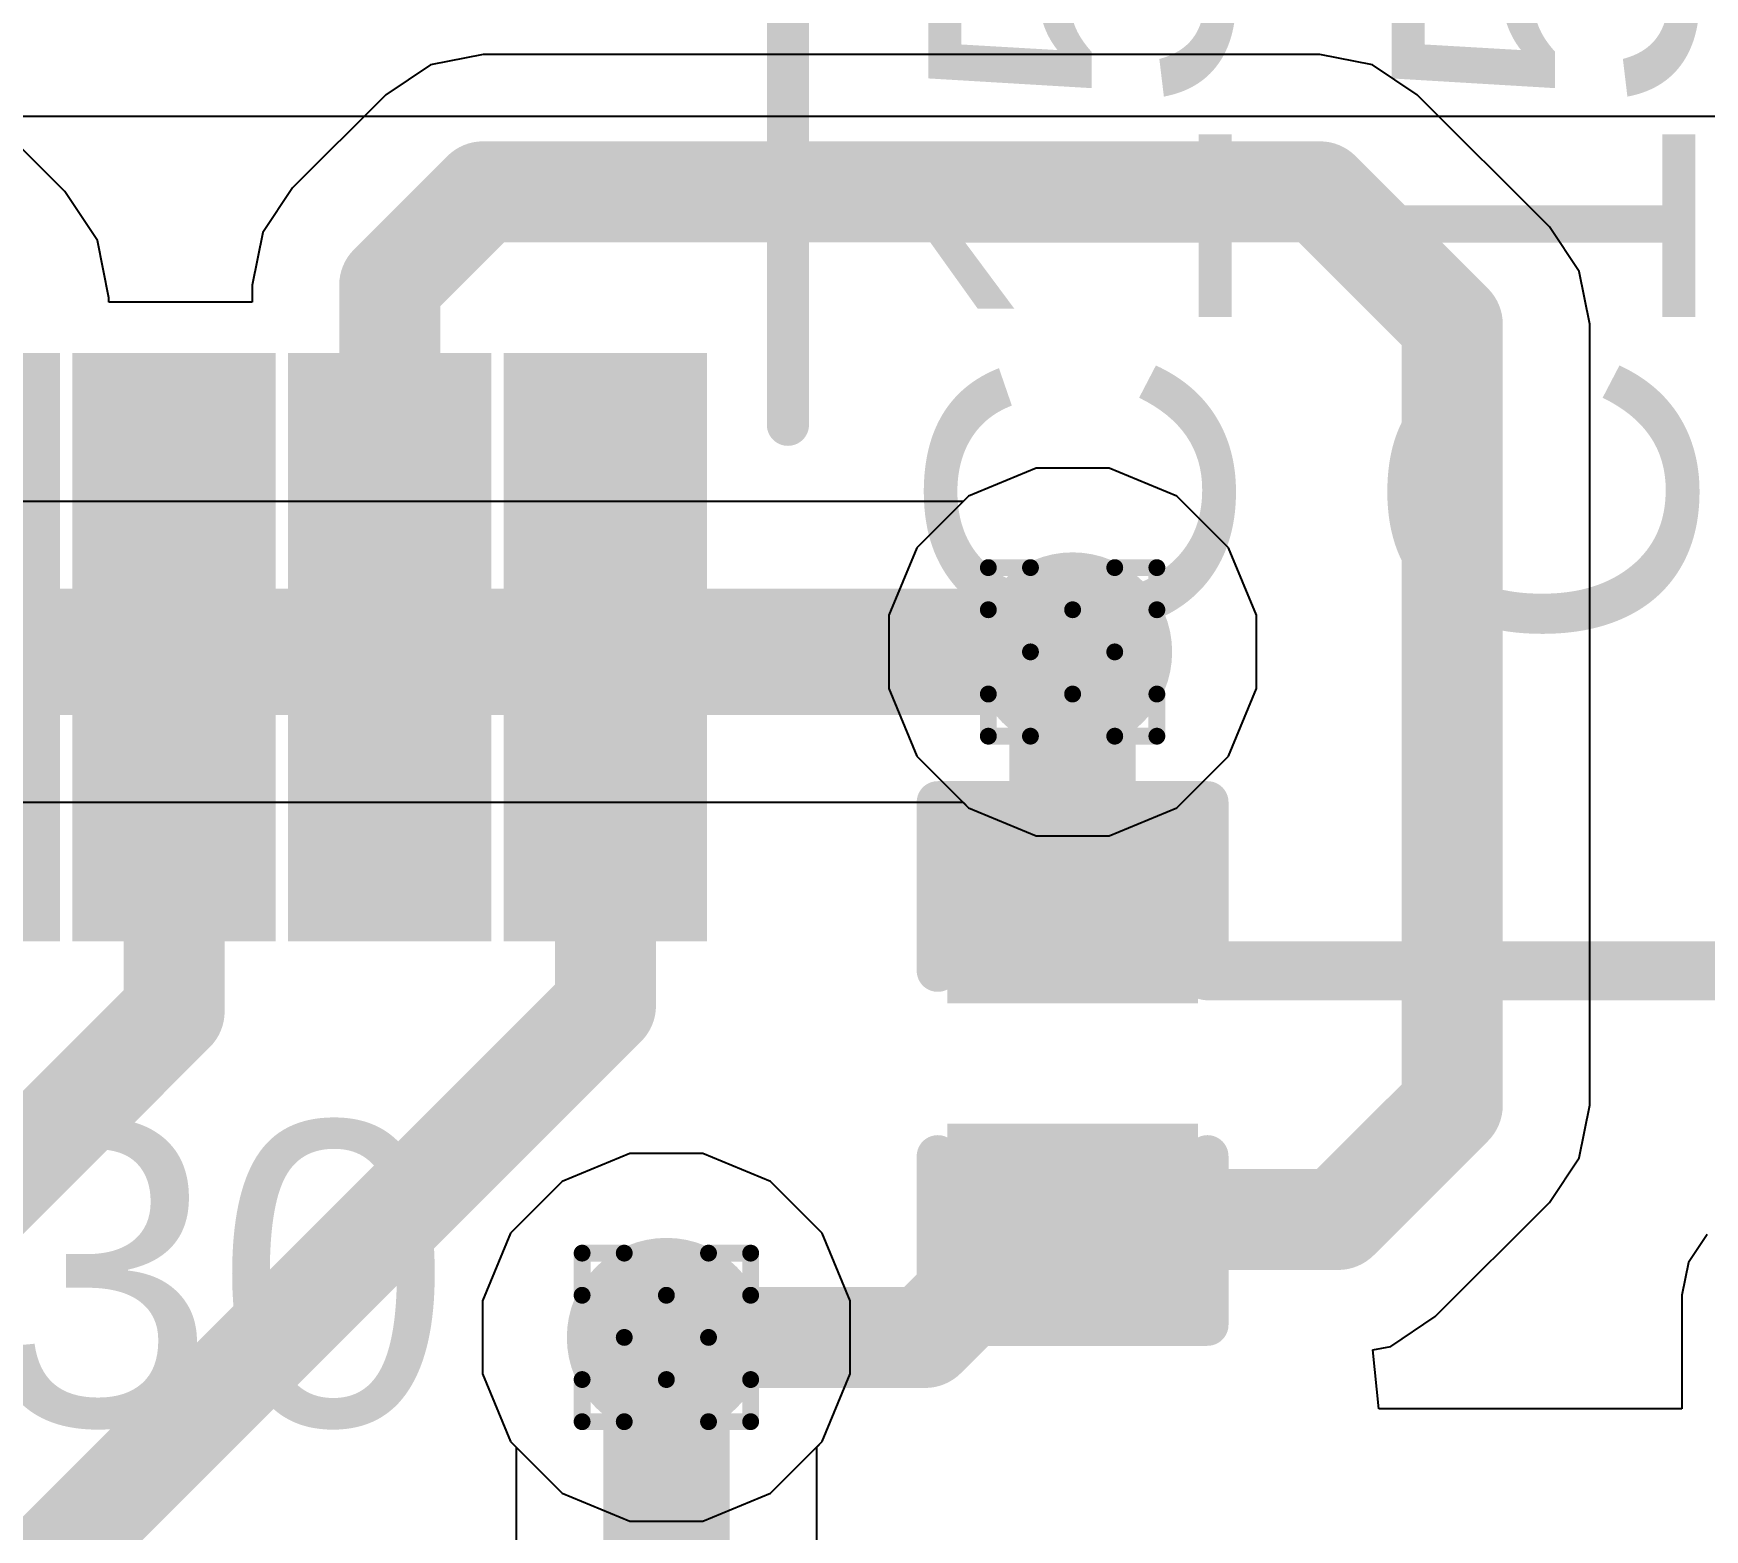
# Model space of a CAD drawing. Header units: inches. Extents: x -11 to 5379, y 0 to 5429.
# Drawn here: x 330.86 to 335.9, y 21.23 to 25.74 of the extents above; entities that cross this region are included whole.
import ezdxf

# ---------------------------------------------------------------- set-up
doc = ezdxf.new("R2010")
doc.units = ezdxf.units.IN
for name, color, linetype in [('Bottom Layer', 5, 'Continuous'), ('Drill Drawing', 1, 'Continuous'), ('GND', 16, 'Continuous'), ('PWR', 76, 'Continuous'), ('Top Layer', 1, 'Continuous'), ('Top Overlay', 2, 'Continuous'), ('Top Paste', 8, 'Continuous'), ('Top Solder', 216, 'Continuous'), ('Via Holes', 16, 'Continuous')]:
    doc.layers.add(name, color=color, linetype=linetype)
doc.styles.add('Arial', font='', dxfattribs={"height": 0.2})
doc.styles.get('Arial').set_extended_font_data('Arial')

# ---------------------------------------------------------------- blocks, each defined once
blk = doc.blocks.new('14_TSSOP_96')
at = {"layer": 'Top Layer'}
for points in [[(-3.655, -0.445), (-2.085, -0.445), (-2.085, -0.855), (-3.655, -0.855)], [(-3.655, -1.095), (-2.085, -1.095), (-2.085, -1.505), (-3.655, -1.505)], [(-3.655, -1.745), (-2.085, -1.745), (-2.085, -2.155), (-3.655, -2.155)]]:
    blk.add_hatch(color=1, dxfattribs=at).paths.add_polyline_path(points)
at = {"layer": 'Top Paste'}
for points in [[(-3.655, -0.445), (-2.085, -0.445), (-2.085, -0.855), (-3.655, -0.855)], [(-3.655, -1.095), (-2.085, -1.095), (-2.085, -1.505), (-3.655, -1.505)], [(-3.655, -1.745), (-2.085, -1.745), (-2.085, -2.155), (-3.655, -2.155)]]:
    blk.add_hatch(color=8, dxfattribs=at).paths.add_polyline_path(points)
at = {"layer": 'Top Solder'}
for points in [[(-3.7566, 0.3066), (-1.9834, 0.3066), (-1.9834, -0.3066), (-3.7566, -0.3066)], [(-3.7566, -0.3434), (-1.9834, -0.3434), (-1.9834, -0.9566), (-3.7566, -0.9566)], [(-3.7566, -0.9934), (-1.9834, -0.9934), (-1.9834, -1.6066), (-3.7566, -1.6066)], [(-3.7566, -1.6434), (-1.9834, -1.6434), (-1.9834, -2.2566), (-3.7566, -2.2566)]]:
    blk.add_hatch(color=216, dxfattribs=at).paths.add_polyline_path(points)
at = {"layer": 'Top Overlay'}
blk.add_lwpolyline([(-2.2, -2.5, 0.127, 0.127, 0), (2.2, -2.5, 0.127, 0.127, 0)], format="xyseb", dxfattribs=at)
blk.add_lwpolyline([(-2.2318, -2.5, 0.0635, 0.0635, 1), (-2.1683, -2.5, 0.0635, 0.0635, 1)], format="xyseb", close=True, dxfattribs=at)
blk = doc.blocks.new('C___0402_588')
at = {"layer": 'Top Layer'}
for points in [[(-0.6985, -0.3175), (-0.6985, 0.3175), (-0.2413, 0.3175), (-0.2413, -0.3175)], [(0.2413, -0.3175), (0.2413, 0.3175), (0.6985, 0.3175), (0.6985, -0.3175)]]:
    blk.add_hatch(color=1, dxfattribs=at).paths.add_polyline_path(points)
at = {"layer": 'Top Paste'}
for points in [[(-0.6985, -0.3175), (-0.6985, 0.3175), (-0.2413, 0.3175), (-0.2413, -0.3175)], [(0.2413, -0.3175), (0.2413, 0.3175), (0.6985, 0.3175), (0.6985, -0.3175)]]:
    blk.add_hatch(color=8, dxfattribs=at).paths.add_polyline_path(points)
at = {"layer": 'Top Solder'}
for points in [[(-0.7585, -0.3775), (-0.7585, 0.3775), (-0.1813, 0.3775), (-0.1813, -0.3775)], [(0.1813, -0.3775), (0.1813, 0.3775), (0.7585, 0.3775), (0.7585, -0.3775)]]:
    blk.add_hatch(color=216, dxfattribs=at).paths.add_polyline_path(points)
at = {"layer": 'Top Overlay'}
for points in [[(-0.7874, 0.4064, 0.127, 0.127, 0), (-0.2794, 0.4064, 0.127, 0.127, 0)], [(-0.7874, 0.4064, 0.127, 0.127, 0), (-0.7874, -0.4064, 0.127, 0.127, 0)], [(0.2794, 0.4064, 0.127, 0.127, 0), (0.7874, 0.4064, 0.127, 0.127, 0)], [(0.7874, 0.4064, 0.127, 0.127, 0), (0.7874, -0.4064, 0.127, 0.127, 0)], [(-0.7874, -0.4064, 0.127, 0.127, 0), (-0.2794, -0.4064, 0.127, 0.127, 0)], [(0.2794, -0.4064, 0.127, 0.127, 0), (0.7874, -0.4064, 0.127, 0.127, 0)]]:
    blk.add_lwpolyline(points, format="xyseb", dxfattribs=at)
for points in [[(-0.8191, 0.4064, 0.0635, 0.0635, 1), (-0.7556, 0.4064, 0.0635, 0.0635, 1)], [(-0.8191, 0.4064, 0.0635, 0.0635, 1), (-0.7556, 0.4064, 0.0635, 0.0635, 1)], [(-0.3111, 0.4064, 0.0635, 0.0635, 1), (-0.2477, 0.4064, 0.0635, 0.0635, 1)], [(0.2477, 0.4064, 0.0635, 0.0635, 1), (0.3111, 0.4064, 0.0635, 0.0635, 1)], [(0.7556, 0.4064, 0.0635, 0.0635, 1), (0.8191, 0.4064, 0.0635, 0.0635, 1)], [(0.7556, 0.4064, 0.0635, 0.0635, 1), (0.8191, 0.4064, 0.0635, 0.0635, 1)], [(-0.8191, -0.4064, 0.0635, 0.0635, 1), (-0.7556, -0.4064, 0.0635, 0.0635, 1)], [(-0.8191, -0.4064, 0.0635, 0.0635, 1), (-0.7556, -0.4064, 0.0635, 0.0635, 1)], [(-0.3111, -0.4064, 0.0635, 0.0635, 1), (-0.2477, -0.4064, 0.0635, 0.0635, 1)], [(0.2477, -0.4064, 0.0635, 0.0635, 1), (0.3111, -0.4064, 0.0635, 0.0635, 1)], [(0.7556, -0.4064, 0.0635, 0.0635, 1), (0.8191, -0.4064, 0.0635, 0.0635, 1)], [(0.7556, -0.4064, 0.0635, 0.0635, 1), (0.8191, -0.4064, 0.0635, 0.0635, 1)]]:
    blk.add_lwpolyline(points, format="xyseb", close=True, dxfattribs=at)

msp = doc.modelspace()

# ---------------------------------------------------------------- hatches: boundary and pattern name
at = {"layer": 'Bottom Layer'}
h = msp.add_hatch(color=5, dxfattribs=at)
edge = h.paths.add_edge_path()
edge.add_arc((333.9942, 23.8791), 0.3, 0, 360)
h = msp.add_hatch(color=5, dxfattribs=at)
edge = h.paths.add_edge_path()
edge.add_arc((332.7699, 21.8132), 0.3, 0, 360)
at = {"layer": 'GND'}
h = msp.add_hatch(color=16, dxfattribs=at)
edge = h.paths.add_edge_path()
edge.add_arc((333.9942, 23.8791), 0.3, 0, 360)
h = msp.add_hatch(color=16, dxfattribs=at)
edge = h.paths.add_edge_path()
edge.add_arc((332.7699, 21.8132), 0.3, 0, 360)
at = {"layer": 'PWR'}
h = msp.add_hatch(color=76, dxfattribs=at)
edge = h.paths.add_edge_path()
edge.add_arc((333.9942, 23.8791), 0.3, 0, 360)
h = msp.add_hatch(color=76, dxfattribs=at)
edge = h.paths.add_edge_path()
edge.add_arc((332.7699, 21.8132), 0.3, 0, 360)
at = {"layer": 'Top Layer'}
h = msp.add_hatch(color=1, dxfattribs=at)
edge = h.paths.add_edge_path()
edge.add_arc((333.9942, 23.8791), 0.3, 0, 360)
h = msp.add_hatch(color=1, dxfattribs=at)
edge = h.paths.add_edge_path()
edge.add_arc((332.7699, 21.8132), 0.3, 0, 360)
at = {"layer": 'Via Holes'}
h = msp.add_hatch(color=7, dxfattribs=at)
edge = h.paths.add_edge_path()
edge.add_arc((333.9942, 23.8791), 0.15, 0, 360)
h = msp.add_hatch(color=7, dxfattribs=at)
edge = h.paths.add_edge_path()
edge.add_arc((332.7699, 21.8132), 0.15, 0, 360)

# ---------------------------------------------------------------- linework, layer by layer
at = {"layer": 'Bottom Layer'}
for p, q in [((333.884, 24.4331), (333.6804, 24.3487)), ((334.1044, 24.4331), (333.884, 24.4331)), ((334.308, 24.3487), (334.1044, 24.4331)), ((333.664, 24.3323), (330.495, 24.3323)), ((333.6804, 24.3487), (333.664, 24.3323)), ((334.4639, 24.1929), (334.308, 24.3487)), ((334.5482, 23.9893), (334.4639, 24.1929)), ((334.5482, 23.7689), (334.5482, 23.9893)), ((334.4639, 23.5652), (334.5482, 23.7689)), ((334.308, 23.4094), (334.4639, 23.5652)), ((330.6828, 23.4259), (333.664, 23.4259)), ((333.664, 23.4259), (333.6804, 23.4094)), ((333.6804, 23.4094), (333.884, 23.3251)), ((334.1044, 23.3251), (334.308, 23.4094)), ((333.884, 23.3251), (334.1044, 23.3251)), ((332.6597, 22.3672), (332.456, 22.2828)), ((332.8801, 22.3672), (332.6597, 22.3672)), ((333.0837, 22.2828), (332.8801, 22.3672)), ((332.456, 22.2828), (332.3002, 22.127)), ((333.2395, 22.127), (333.0837, 22.2828)), ((332.3002, 22.127), (332.2159, 21.9234)), ((333.3239, 21.9234), (333.2395, 22.127)), ((332.2159, 21.9234), (332.2159, 21.703)), ((333.3239, 21.703), (333.3239, 21.9234)), ((332.2159, 21.703), (332.3002, 21.4993)), ((333.2395, 21.4993), (333.3239, 21.703)), ((332.3002, 21.4993), (332.3167, 21.4829)), ((332.3167, 21.4829), (332.3167, 20.0959)), ((333.2231, 21.4829), (333.2395, 21.4993)), ((333.2231, 20.0959), (333.2231, 21.4829))]:
    msp.add_line(p, q, dxfattribs=at)
for points in [[(330.495, 23.8791, 0.381, 0.381, 0), (333.9942, 23.8791, 0.381, 0.381, 0)], [(332.7699, 19.7657, 0.381, 0.381, 0), (332.7699, 21.8132, 0.381, 0.381, 0)]]:
    msp.add_lwpolyline(points, format="xyseb", dxfattribs=at)
for points in [[(333.899, 23.8791, 0.1905, 0.1905, 1), (334.0895, 23.8791, 0.1905, 0.1905, 1)], [(332.6746, 21.8132, 0.1905, 0.1905, 1), (332.8651, 21.8132, 0.1905, 0.1905, 1)]]:
    msp.add_lwpolyline(points, format="xyseb", close=True, dxfattribs=at)
at = {"layer": 'Drill Drawing'}
for points in [[(333.7402, 24.0061, 0.0508, 0.0508, 0), (333.7402, 24.1331, 0.0508, 0.0508, 0)], [(333.7402, 24.1331, 0.0508, 0.0508, 0), (333.8672, 24.1331, 0.0508, 0.0508, 0)], [(333.8672, 24.1331, 0.0508, 0.0508, 0), (333.9942, 24.0061, 0.0508, 0.0508, 0)], [(333.9942, 24.0061, 0.0508, 0.0508, 0), (334.1212, 24.1331, 0.0508, 0.0508, 0)], [(334.1212, 24.1331, 0.0508, 0.0508, 0), (334.2482, 24.1331, 0.0508, 0.0508, 0)], [(334.2482, 24.0061, 0.0508, 0.0508, 0), (334.2482, 24.1331, 0.0508, 0.0508, 0)], [(333.7402, 24.0061, 0.0508, 0.0508, 0), (333.8672, 23.8791, 0.0508, 0.0508, 0)], [(334.1212, 23.8791, 0.0508, 0.0508, 0), (334.2482, 24.0061, 0.0508, 0.0508, 0)], [(333.7402, 23.7521, 0.0508, 0.0508, 0), (333.8672, 23.8791, 0.0508, 0.0508, 0)], [(334.1212, 23.8791, 0.0508, 0.0508, 0), (334.2482, 23.7521, 0.0508, 0.0508, 0)], [(333.7402, 23.6251, 0.0508, 0.0508, 0), (333.7402, 23.7521, 0.0508, 0.0508, 0)], [(333.8672, 23.6251, 0.0508, 0.0508, 0), (333.9942, 23.7521, 0.0508, 0.0508, 0)], [(333.9942, 23.7521, 0.0508, 0.0508, 0), (334.1212, 23.6251, 0.0508, 0.0508, 0)], [(334.2482, 23.6251, 0.0508, 0.0508, 0), (334.2482, 23.7521, 0.0508, 0.0508, 0)], [(333.7402, 23.6251, 0.0508, 0.0508, 0), (333.8672, 23.6251, 0.0508, 0.0508, 0)], [(334.1212, 23.6251, 0.0508, 0.0508, 0), (334.2482, 23.6251, 0.0508, 0.0508, 0)], [(332.5159, 21.9402, 0.0508, 0.0508, 0), (332.5159, 22.0672, 0.0508, 0.0508, 0)], [(332.5159, 22.0672, 0.0508, 0.0508, 0), (332.6429, 22.0672, 0.0508, 0.0508, 0)], [(332.6429, 22.0672, 0.0508, 0.0508, 0), (332.7699, 21.9402, 0.0508, 0.0508, 0)], [(332.7699, 21.9402, 0.0508, 0.0508, 0), (332.8969, 22.0672, 0.0508, 0.0508, 0)], [(332.8969, 22.0672, 0.0508, 0.0508, 0), (333.0239, 22.0672, 0.0508, 0.0508, 0)], [(333.0239, 21.9402, 0.0508, 0.0508, 0), (333.0239, 22.0672, 0.0508, 0.0508, 0)], [(332.5159, 21.9402, 0.0508, 0.0508, 0), (332.6429, 21.8132, 0.0508, 0.0508, 0)], [(332.8969, 21.8132, 0.0508, 0.0508, 0), (333.0239, 21.9402, 0.0508, 0.0508, 0)], [(332.5159, 21.6862, 0.0508, 0.0508, 0), (332.6429, 21.8132, 0.0508, 0.0508, 0)], [(332.8969, 21.8132, 0.0508, 0.0508, 0), (333.0239, 21.6862, 0.0508, 0.0508, 0)], [(332.5159, 21.5592, 0.0508, 0.0508, 0), (332.5159, 21.6862, 0.0508, 0.0508, 0)], [(332.6429, 21.5592, 0.0508, 0.0508, 0), (332.7699, 21.6862, 0.0508, 0.0508, 0)], [(332.7699, 21.6862, 0.0508, 0.0508, 0), (332.8969, 21.5592, 0.0508, 0.0508, 0)], [(333.0239, 21.5592, 0.0508, 0.0508, 0), (333.0239, 21.6862, 0.0508, 0.0508, 0)], [(332.5159, 21.5592, 0.0508, 0.0508, 0), (332.6429, 21.5592, 0.0508, 0.0508, 0)], [(332.8969, 21.5592, 0.0508, 0.0508, 0), (333.0239, 21.5592, 0.0508, 0.0508, 0)]]:
    msp.add_lwpolyline(points, format="xyseb", dxfattribs=at)
for points in [[(333.7275, 24.1331, 0.0254, 0.0254, 1), (333.7529, 24.1331, 0.0254, 0.0254, 1)], [(333.7275, 24.1331, 0.0254, 0.0254, 1), (333.7529, 24.1331, 0.0254, 0.0254, 1)], [(333.8545, 24.1331, 0.0254, 0.0254, 1), (333.8799, 24.1331, 0.0254, 0.0254, 1)], [(333.8545, 24.1331, 0.0254, 0.0254, 1), (333.8799, 24.1331, 0.0254, 0.0254, 1)], [(334.1085, 24.1331, 0.0254, 0.0254, 1), (334.1339, 24.1331, 0.0254, 0.0254, 1)], [(334.1085, 24.1331, 0.0254, 0.0254, 1), (334.1339, 24.1331, 0.0254, 0.0254, 1)], [(334.2355, 24.1331, 0.0254, 0.0254, 1), (334.2609, 24.1331, 0.0254, 0.0254, 1)], [(334.2355, 24.1331, 0.0254, 0.0254, 1), (334.2609, 24.1331, 0.0254, 0.0254, 1)], [(333.7275, 24.0061, 0.0254, 0.0254, 1), (333.7529, 24.0061, 0.0254, 0.0254, 1)], [(333.7275, 24.0061, 0.0254, 0.0254, 1), (333.7529, 24.0061, 0.0254, 0.0254, 1)], [(333.9815, 24.0061, 0.0254, 0.0254, 1), (334.0069, 24.0061, 0.0254, 0.0254, 1)], [(333.9815, 24.0061, 0.0254, 0.0254, 1), (334.0069, 24.0061, 0.0254, 0.0254, 1)], [(334.2355, 24.0061, 0.0254, 0.0254, 1), (334.2609, 24.0061, 0.0254, 0.0254, 1)], [(334.2355, 24.0061, 0.0254, 0.0254, 1), (334.2609, 24.0061, 0.0254, 0.0254, 1)], [(333.8545, 23.8791, 0.0254, 0.0254, 1), (333.8799, 23.8791, 0.0254, 0.0254, 1)], [(333.8545, 23.8791, 0.0254, 0.0254, 1), (333.8799, 23.8791, 0.0254, 0.0254, 1)], [(334.1085, 23.8791, 0.0254, 0.0254, 1), (334.1339, 23.8791, 0.0254, 0.0254, 1)], [(334.1085, 23.8791, 0.0254, 0.0254, 1), (334.1339, 23.8791, 0.0254, 0.0254, 1)], [(333.7275, 23.7521, 0.0254, 0.0254, 1), (333.7529, 23.7521, 0.0254, 0.0254, 1)], [(333.7275, 23.7521, 0.0254, 0.0254, 1), (333.7529, 23.7521, 0.0254, 0.0254, 1)], [(333.9815, 23.7521, 0.0254, 0.0254, 1), (334.0069, 23.7521, 0.0254, 0.0254, 1)], [(333.9815, 23.7521, 0.0254, 0.0254, 1), (334.0069, 23.7521, 0.0254, 0.0254, 1)], [(334.2355, 23.7521, 0.0254, 0.0254, 1), (334.2609, 23.7521, 0.0254, 0.0254, 1)], [(334.2355, 23.7521, 0.0254, 0.0254, 1), (334.2609, 23.7521, 0.0254, 0.0254, 1)], [(333.7275, 23.6251, 0.0254, 0.0254, 1), (333.7529, 23.6251, 0.0254, 0.0254, 1)], [(333.7275, 23.6251, 0.0254, 0.0254, 1), (333.7529, 23.6251, 0.0254, 0.0254, 1)], [(333.8545, 23.6251, 0.0254, 0.0254, 1), (333.8799, 23.6251, 0.0254, 0.0254, 1)], [(333.8545, 23.6251, 0.0254, 0.0254, 1), (333.8799, 23.6251, 0.0254, 0.0254, 1)], [(334.1085, 23.6251, 0.0254, 0.0254, 1), (334.1339, 23.6251, 0.0254, 0.0254, 1)], [(334.1085, 23.6251, 0.0254, 0.0254, 1), (334.1339, 23.6251, 0.0254, 0.0254, 1)], [(334.2355, 23.6251, 0.0254, 0.0254, 1), (334.2609, 23.6251, 0.0254, 0.0254, 1)], [(334.2355, 23.6251, 0.0254, 0.0254, 1), (334.2609, 23.6251, 0.0254, 0.0254, 1)], [(332.5032, 22.0672, 0.0254, 0.0254, 1), (332.5286, 22.0672, 0.0254, 0.0254, 1)], [(332.5032, 22.0672, 0.0254, 0.0254, 1), (332.5286, 22.0672, 0.0254, 0.0254, 1)], [(332.6302, 22.0672, 0.0254, 0.0254, 1), (332.6556, 22.0672, 0.0254, 0.0254, 1)], [(332.6302, 22.0672, 0.0254, 0.0254, 1), (332.6556, 22.0672, 0.0254, 0.0254, 1)], [(332.8842, 22.0672, 0.0254, 0.0254, 1), (332.9096, 22.0672, 0.0254, 0.0254, 1)], [(332.8842, 22.0672, 0.0254, 0.0254, 1), (332.9096, 22.0672, 0.0254, 0.0254, 1)], [(333.0112, 22.0672, 0.0254, 0.0254, 1), (333.0366, 22.0672, 0.0254, 0.0254, 1)], [(333.0112, 22.0672, 0.0254, 0.0254, 1), (333.0366, 22.0672, 0.0254, 0.0254, 1)], [(332.5032, 21.9402, 0.0254, 0.0254, 1), (332.5286, 21.9402, 0.0254, 0.0254, 1)], [(332.5032, 21.9402, 0.0254, 0.0254, 1), (332.5286, 21.9402, 0.0254, 0.0254, 1)], [(332.7572, 21.9402, 0.0254, 0.0254, 1), (332.7826, 21.9402, 0.0254, 0.0254, 1)], [(332.7572, 21.9402, 0.0254, 0.0254, 1), (332.7826, 21.9402, 0.0254, 0.0254, 1)], [(333.0112, 21.9402, 0.0254, 0.0254, 1), (333.0366, 21.9402, 0.0254, 0.0254, 1)], [(333.0112, 21.9402, 0.0254, 0.0254, 1), (333.0366, 21.9402, 0.0254, 0.0254, 1)], [(332.6302, 21.8132, 0.0254, 0.0254, 1), (332.6556, 21.8132, 0.0254, 0.0254, 1)], [(332.6302, 21.8132, 0.0254, 0.0254, 1), (332.6556, 21.8132, 0.0254, 0.0254, 1)], [(332.8842, 21.8132, 0.0254, 0.0254, 1), (332.9096, 21.8132, 0.0254, 0.0254, 1)], [(332.8842, 21.8132, 0.0254, 0.0254, 1), (332.9096, 21.8132, 0.0254, 0.0254, 1)], [(332.5032, 21.6862, 0.0254, 0.0254, 1), (332.5286, 21.6862, 0.0254, 0.0254, 1)], [(332.5032, 21.6862, 0.0254, 0.0254, 1), (332.5286, 21.6862, 0.0254, 0.0254, 1)], [(332.7572, 21.6862, 0.0254, 0.0254, 1), (332.7826, 21.6862, 0.0254, 0.0254, 1)], [(332.7572, 21.6862, 0.0254, 0.0254, 1), (332.7826, 21.6862, 0.0254, 0.0254, 1)], [(333.0112, 21.6862, 0.0254, 0.0254, 1), (333.0366, 21.6862, 0.0254, 0.0254, 1)], [(333.0112, 21.6862, 0.0254, 0.0254, 1), (333.0366, 21.6862, 0.0254, 0.0254, 1)], [(332.5032, 21.5592, 0.0254, 0.0254, 1), (332.5286, 21.5592, 0.0254, 0.0254, 1)], [(332.5032, 21.5592, 0.0254, 0.0254, 1), (332.5286, 21.5592, 0.0254, 0.0254, 1)], [(332.6302, 21.5592, 0.0254, 0.0254, 1), (332.6556, 21.5592, 0.0254, 0.0254, 1)], [(332.6302, 21.5592, 0.0254, 0.0254, 1), (332.6556, 21.5592, 0.0254, 0.0254, 1)], [(332.8842, 21.5592, 0.0254, 0.0254, 1), (332.9096, 21.5592, 0.0254, 0.0254, 1)], [(332.8842, 21.5592, 0.0254, 0.0254, 1), (332.9096, 21.5592, 0.0254, 0.0254, 1)], [(333.0112, 21.5592, 0.0254, 0.0254, 1), (333.0366, 21.5592, 0.0254, 0.0254, 1)], [(333.0112, 21.5592, 0.0254, 0.0254, 1), (333.0366, 21.5592, 0.0254, 0.0254, 1)]]:
    msp.add_lwpolyline(points, format="xyseb", close=True, dxfattribs=at)
at = {"layer": 'GND'}
for p, q in [((333.884, 24.4331), (333.6804, 24.3487)), ((334.1044, 24.4331), (333.884, 24.4331)), ((334.308, 24.3487), (334.1044, 24.4331)), ((333.6804, 24.3487), (333.5246, 24.1929)), ((334.4639, 24.1929), (334.308, 24.3487)), ((333.5246, 24.1929), (333.4402, 23.9893)), ((334.5482, 23.9893), (334.4639, 24.1929)), ((333.4402, 23.9893), (333.4402, 23.7689)), ((334.5482, 23.7689), (334.5482, 23.9893)), ((333.4402, 23.7689), (333.5246, 23.5652)), ((334.4639, 23.5652), (334.5482, 23.7689)), ((333.5246, 23.5652), (333.6804, 23.4094)), ((334.308, 23.4094), (334.4639, 23.5652)), ((333.6804, 23.4094), (333.884, 23.3251)), ((334.1044, 23.3251), (334.308, 23.4094)), ((333.884, 23.3251), (334.1044, 23.3251)), ((332.6597, 22.3672), (332.456, 22.2828)), ((332.8801, 22.3672), (332.6597, 22.3672)), ((333.0837, 22.2828), (332.8801, 22.3672)), ((332.456, 22.2828), (332.3002, 22.127)), ((333.2395, 22.127), (333.0837, 22.2828)), ((332.3002, 22.127), (332.2159, 21.9234)), ((333.3239, 21.9234), (333.2395, 22.127)), ((332.2159, 21.9234), (332.2159, 21.703)), ((333.3239, 21.703), (333.3239, 21.9234)), ((332.2159, 21.703), (332.3002, 21.4993)), ((333.2395, 21.4993), (333.3239, 21.703)), ((332.3002, 21.4993), (332.456, 21.3435)), ((333.0837, 21.3435), (333.2395, 21.4993)), ((332.456, 21.3435), (332.6597, 21.2592)), ((332.8801, 21.2592), (333.0837, 21.3435)), ((332.6597, 21.2592), (332.8801, 21.2592))]:
    msp.add_line(p, q, dxfattribs=at)
at = {"layer": 'PWR'}
for p, q in [((323.088, 25.4941), (338.5491, 25.4941)), ((333.884, 24.4331), (333.6804, 24.3487)), ((334.1044, 24.4331), (333.884, 24.4331)), ((334.308, 24.3487), (334.1044, 24.4331)), ((333.6804, 24.3487), (333.5246, 24.1929)), ((334.4639, 24.1929), (334.308, 24.3487)), ((333.5246, 24.1929), (333.4402, 23.9893)), ((334.5482, 23.9893), (334.4639, 24.1929)), ((333.4402, 23.9893), (333.4402, 23.7689)), ((334.5482, 23.7689), (334.5482, 23.9893)), ((333.4402, 23.7689), (333.5246, 23.5652)), ((334.4639, 23.5652), (334.5482, 23.7689)), ((333.5246, 23.5652), (333.6804, 23.4094)), ((334.308, 23.4094), (334.4639, 23.5652)), ((333.6804, 23.4094), (333.884, 23.3251)), ((334.1044, 23.3251), (334.308, 23.4094)), ((333.884, 23.3251), (334.1044, 23.3251)), ((332.6597, 22.3672), (332.456, 22.2828)), ((332.8801, 22.3672), (332.6597, 22.3672)), ((333.0837, 22.2828), (332.8801, 22.3672)), ((332.456, 22.2828), (332.3002, 22.127)), ((333.2395, 22.127), (333.0837, 22.2828)), ((332.3002, 22.127), (332.2159, 21.9234)), ((333.3239, 21.9234), (333.2395, 22.127)), ((332.2159, 21.9234), (332.2159, 21.703)), ((333.3239, 21.703), (333.3239, 21.9234)), ((332.2159, 21.703), (332.3002, 21.4993)), ((333.2395, 21.4993), (333.3239, 21.703)), ((332.3002, 21.4993), (332.456, 21.3435)), ((333.0837, 21.3435), (333.2395, 21.4993)), ((332.456, 21.3435), (332.6597, 21.2592)), ((332.8801, 21.2592), (333.0837, 21.3435)), ((332.6597, 21.2592), (332.8801, 21.2592))]:
    msp.add_line(p, q, dxfattribs=at)
at = {"layer": 'Top Layer'}
for p, q in [((332.0588, 25.6482), (331.9244, 25.5584)), ((332.2174, 25.6798), (332.0588, 25.6482)), ((334.7395, 25.6798), (332.2174, 25.6798)), ((334.8981, 25.6482), (334.7395, 25.6798)), ((335.0325, 25.5584), (334.8981, 25.6482)), ((330.9567, 25.2663), (330.6417, 25.5813)), ((331.9244, 25.5584), (331.6432, 25.2772)), ((335.4313, 25.1596), (335.0325, 25.5584)), ((331.0549, 25.1192), (330.9567, 25.2663)), ((330.9567, 25.2663), (330.9567, 25.2663)), ((331.6432, 25.2772), (331.5534, 25.1428)), ((331.5534, 25.1428), (331.5219, 24.9842)), ((335.5211, 25.0252), (335.4313, 25.1596)), ((331.0894, 24.9458), (331.0549, 25.1192)), ((331.5219, 24.9842), (331.5219, 24.9326)), ((335.5527, 24.8666), (335.5211, 25.0252)), ((331.0894, 24.9326), (331.0894, 24.9458)), ((331.5219, 24.9326), (331.0894, 24.9326)), ((335.5527, 22.5127), (335.5527, 24.8666)), ((335.5211, 22.3542), (335.5527, 22.5127)), ((335.4313, 22.2197), (335.5211, 22.3542)), ((335.0873, 21.8758), (335.4313, 22.2197)), ((335.9066, 22.1233), (335.8505, 22.0393)), ((335.8505, 22.0393), (335.8308, 21.9402)), ((335.8308, 21.9402), (335.8308, 21.5975)), ((334.9529, 21.7859), (335.0873, 21.8758)), ((334.8992, 21.7753), (334.9529, 21.7859)), ((334.9168, 21.5975), (334.8992, 21.7753)), ((335.8308, 21.5975), (334.9168, 21.5975))]:
    msp.add_line(p, q, dxfattribs=at)
for points in [[(331.9362, 24.9842, 0.3048, 0.3048, 0), (332.2174, 25.2654, 0.3048, 0.3048, 0)], [(332.2174, 25.2654, 0.3048, 0.3048, 0), (334.7395, 25.2654, 0.3048, 0.3048, 0)], [(334.7395, 25.2654, 0.3048, 0.3048, 0), (335.1383, 24.8666, 0.3048, 0.3048, 0)], [(331.9362, 23.8936, 0.3048, 0.3048, 0), (331.9362, 24.9842, 0.3048, 0.3048, 0)], [(335.1383, 22.5127, 0.3048, 0.3048, 0), (335.1383, 24.8666, 0.3048, 0.3048, 0)], [(332.5862, 23.8936, 0.381, 0.381, 0), (332.6007, 23.8791, 0.381, 0.381, 0)], [(331.2862, 22.7957, 0.3048, 0.3048, 0), (331.2862, 23.8936, 0.3048, 0.3048, 0)], [(332.6007, 23.8791, 0.381, 0.381, 0), (333.9942, 23.8791, 0.381, 0.381, 0)], [(332.5862, 22.813, 0.3048, 0.3048, 0), (332.5862, 23.8936, 0.3048, 0.3048, 0)], [(333.9942, 23.1086, 0.381, 0.381, 0), (333.9942, 23.8791, 0.381, 0.381, 0)], [(329.267, 20.7765, 0.3048, 0.3048, 0), (331.2862, 22.7957, 0.3048, 0.3048, 0)], [(330.2697, 20.4965, 0.3048, 0.3048, 0), (332.5862, 22.813, 0.3048, 0.3048, 0)], [(334.7943, 22.1688, 0.3048, 0.3048, 0), (335.1383, 22.5127, 0.3048, 0.3048, 0)], [(333.5497, 21.8132, 0.3048, 0.3048, 0), (333.9053, 22.1688, 0.3048, 0.3048, 0)], [(333.9053, 22.1688, 0.3048, 0.3048, 0), (334.7943, 22.1688, 0.3048, 0.3048, 0)], [(332.7699, 21.8132, 0.3048, 0.3048, 0), (333.5497, 21.8132, 0.3048, 0.3048, 0)]]:
    msp.add_lwpolyline(points, format="xyseb", dxfattribs=at)
for points in [[(332.1412, 25.2654, 0.1524, 0.1524, 1), (332.2936, 25.2654, 0.1524, 0.1524, 1)], [(332.1412, 25.2654, 0.1524, 0.1524, 1), (332.2936, 25.2654, 0.1524, 0.1524, 1)], [(334.6633, 25.2654, 0.1524, 0.1524, 1), (334.8157, 25.2654, 0.1524, 0.1524, 1)], [(334.6633, 25.2654, 0.1524, 0.1524, 1), (334.8157, 25.2654, 0.1524, 0.1524, 1)], [(331.86, 24.9842, 0.1524, 0.1524, 1), (332.0124, 24.9842, 0.1524, 0.1524, 1)], [(331.86, 24.9842, 0.1524, 0.1524, 1), (332.0124, 24.9842, 0.1524, 0.1524, 1)], [(335.0621, 24.8666, 0.1524, 0.1524, 1), (335.2145, 24.8666, 0.1524, 0.1524, 1)], [(335.0621, 24.8666, 0.1524, 0.1524, 1), (335.2145, 24.8666, 0.1524, 0.1524, 1)], [(332.491, 23.8936, 0.1905, 0.1905, 1), (332.6815, 23.8936, 0.1905, 0.1905, 1)], [(331.21, 23.8936, 0.1524, 0.1524, 1), (331.3624, 23.8936, 0.1524, 0.1524, 1)], [(331.86, 23.8936, 0.1524, 0.1524, 1), (332.0124, 23.8936, 0.1524, 0.1524, 1)], [(332.5055, 23.8791, 0.1905, 0.1905, 1), (332.696, 23.8791, 0.1905, 0.1905, 1)], [(332.5055, 23.8791, 0.1905, 0.1905, 1), (332.696, 23.8791, 0.1905, 0.1905, 1)], [(332.51, 23.8936, 0.1524, 0.1524, 1), (332.6624, 23.8936, 0.1524, 0.1524, 1)], [(333.899, 23.8791, 0.1905, 0.1905, 1), (334.0895, 23.8791, 0.1905, 0.1905, 1)], [(333.899, 23.8791, 0.1905, 0.1905, 1), (334.0895, 23.8791, 0.1905, 0.1905, 1)], [(333.899, 23.1086, 0.1905, 0.1905, 1), (334.0895, 23.1086, 0.1905, 0.1905, 1)], [(331.21, 22.7957, 0.1524, 0.1524, 1), (331.3624, 22.7957, 0.1524, 0.1524, 1)], [(331.21, 22.7957, 0.1524, 0.1524, 1), (331.3624, 22.7957, 0.1524, 0.1524, 1)], [(332.51, 22.813, 0.1524, 0.1524, 1), (332.6624, 22.813, 0.1524, 0.1524, 1)], [(332.51, 22.813, 0.1524, 0.1524, 1), (332.6624, 22.813, 0.1524, 0.1524, 1)], [(335.0621, 22.5127, 0.1524, 0.1524, 1), (335.2145, 22.5127, 0.1524, 0.1524, 1)], [(335.0621, 22.5127, 0.1524, 0.1524, 1), (335.2145, 22.5127, 0.1524, 0.1524, 1)], [(333.8291, 22.1688, 0.1524, 0.1524, 1), (333.9815, 22.1688, 0.1524, 0.1524, 1)], [(333.8291, 22.1688, 0.1524, 0.1524, 1), (333.9815, 22.1688, 0.1524, 0.1524, 1)], [(334.7181, 22.1688, 0.1524, 0.1524, 1), (334.8705, 22.1688, 0.1524, 0.1524, 1)], [(334.7181, 22.1688, 0.1524, 0.1524, 1), (334.8705, 22.1688, 0.1524, 0.1524, 1)], [(332.6937, 21.8132, 0.1524, 0.1524, 1), (332.8461, 21.8132, 0.1524, 0.1524, 1)], [(333.4735, 21.8132, 0.1524, 0.1524, 1), (333.6259, 21.8132, 0.1524, 0.1524, 1)], [(333.4735, 21.8132, 0.1524, 0.1524, 1), (333.6259, 21.8132, 0.1524, 0.1524, 1)]]:
    msp.add_lwpolyline(points, format="xyseb", close=True, dxfattribs=at)
at = {"layer": 'Top Overlay'}
msp.add_lwpolyline([(334.4006, 22.9181, 0.1778, 0.1778, 0), (339.0488, 22.9181, 0.1778, 0.1778, 0)], format="xyseb", dxfattribs=at)
msp.add_lwpolyline([(334.3562, 22.9181, 0.0889, 0.0889, 1), (334.4451, 22.9181, 0.0889, 0.0889, 1)], format="xyseb", close=True, dxfattribs=at)

# ---------------------------------------------------------------- block references
at = {"rotation": 90}
for name, p in [('14_TSSOP_96', (330.6362, 26.7636)), ('C___0402_588', (333.9942, 22.6387))]:
    msp.add_blockref(name, p, dxfattribs=at)

# ---------------------------------------------------------------- texts
at = {"layer": 'Top Overlay', "style": 'Arial'}
for s, p in [('C156', (334.4737, 23.8686)), ('C155', (335.8707, 23.8686))]:
    msp.add_text(s, height=0.9144, rotation=90, dxfattribs=at).set_placement(p)
msp.add_text('U30', height=0.9144, dxfattribs=at).set_placement((329.7786, 21.5482))

doc.saveas('drawing.dxf')
